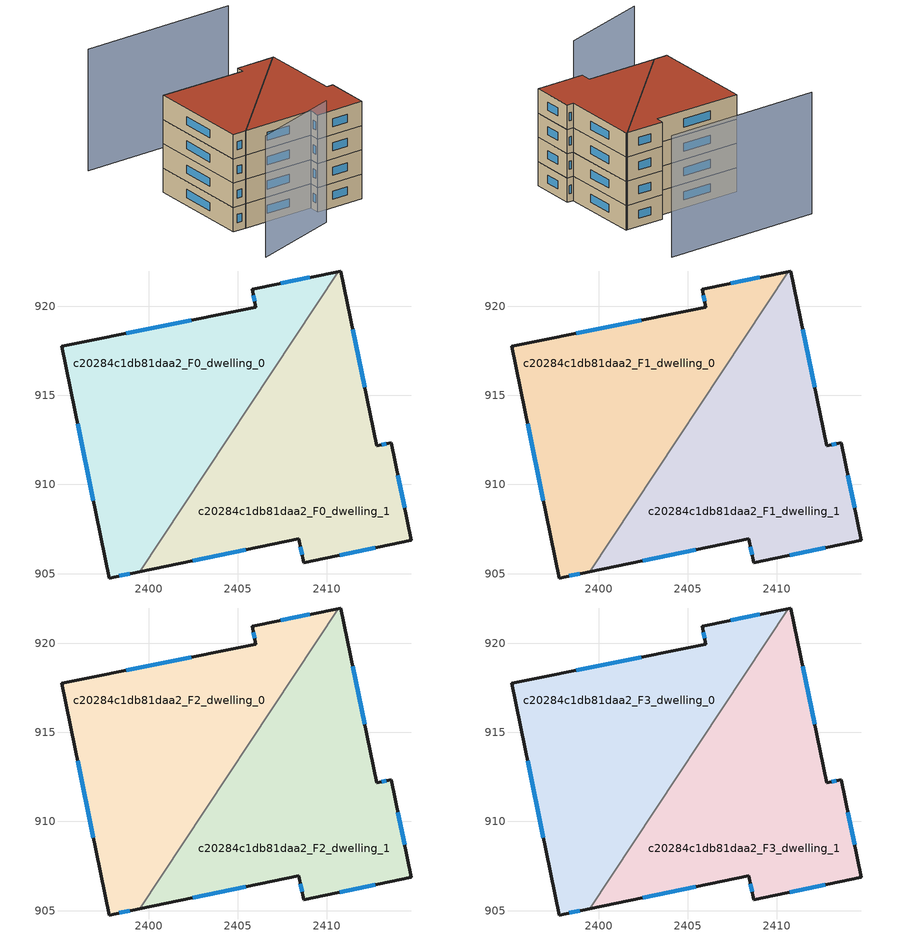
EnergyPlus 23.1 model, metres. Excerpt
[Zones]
c20284c1db81daa2_F0_dwelling_0
 floor ground (EU_floor_Construction): 2410.65,921.94 2399.51,905.11 2397.79,904.75 2395.13,917.74 2406.02,919.93 2405.81,920.94 z0
 wall outside (EU_wall_Construction): 2410.65,921.94 2405.81,920.94 2406.02,919.93 2395.13,917.74 2397.79,904.75 2399.51,905.11 z0:3
 wall to c20284c1db81daa2_F0_dwelling_1 (EU_wall_Construction): 2399.51,905.11 2410.65,921.94 z0:3
 window (EU_Window_Construction): 2396.02,913.41 2396.9,909.08 / 2402.39,919.2 2398.76,918.47 / 2405.88,920.61 2405.95,920.27 / 2409.04,921.61 2407.42,921.28 / 2398.36,904.87 2398.94,904.99 z1:2
c20284c1db81daa2_F0_dwelling_1
 floor ground (EU_floor_Construction): 2410.79,921.97 2412.8,912.17 2413.6,912.33 2414.73,906.88 2408.7,905.62 2408.42,906.95 2399.51,905.11 2410.65,921.94 z0
 wall outside (EU_wall_Construction): 2399.51,905.11 2408.42,906.95 2408.7,905.62 2414.73,906.88 2413.6,912.33 2412.8,912.17 2410.79,921.97 2410.65,921.94 z0:3
 window (EU_Window_Construction): 2410.71,906.04 2412.72,906.46 / 2408.51,906.51 2408.61,906.07 / 2402.48,905.72 2405.45,906.34 / 2412.13,915.44 2411.46,918.71 / 2413.33,912.28 2413.07,912.23 / 2414.35,908.7 2413.98,910.52 z1:2
c20284c1db81daa2_F1_dwelling_0
 floor to c20284c1db81daa2_F0_dwelling_0 (EU_floor_Construction): 2410.65,921.94 2399.51,905.11 2397.79,904.75 2395.13,917.74 2406.02,919.93 2405.81,920.94 z3
 wall outside (EU_wall_Construction): 2410.65,921.94 2405.81,920.94 2406.02,919.93 2395.13,917.74 2397.79,904.75 2399.51,905.11 z3:6
 wall to c20284c1db81daa2_F1_dwelling_1 (EU_wall_Construction): 2399.51,905.11 2410.65,921.94 z3:6
 window (EU_Window_Construction): 2396.02,913.41 2396.9,909.08 / 2402.39,919.2 2398.76,918.47 / 2405.88,920.61 2405.95,920.27 / 2409.04,921.61 2407.42,921.28 / 2398.36,904.87 2398.94,904.99 z4:5
c20284c1db81daa2_F1_dwelling_1
 floor to c20284c1db81daa2_F0_dwelling_1 (EU_floor_Construction): 2410.79,921.97 2412.8,912.17 2413.6,912.33 2414.73,906.88 2408.7,905.62 2408.42,906.95 2399.51,905.11 2410.65,921.94 z3
 wall outside (EU_wall_Construction): 2399.51,905.11 2408.42,906.95 2408.7,905.62 2414.73,906.88 2413.6,912.33 2412.8,912.17 2410.79,921.97 2410.65,921.94 z3:6
 window (EU_Window_Construction): 2410.71,906.04 2412.72,906.46 / 2408.51,906.51 2408.61,906.07 / 2402.48,905.72 2405.45,906.34 / 2412.13,915.44 2411.46,918.71 / 2413.33,912.28 2413.07,912.23 / 2414.35,908.7 2413.98,910.52 z4:5
c20284c1db81daa2_F2_dwelling_0
 floor to c20284c1db81daa2_F1_dwelling_0 (EU_floor_Construction): 2410.65,921.94 2399.51,905.11 2397.79,904.75 2395.13,917.74 2406.02,919.93 2405.81,920.94 z6
 wall outside (EU_wall_Construction): 2410.65,921.94 2405.81,920.94 2406.02,919.93 2395.13,917.74 2397.79,904.75 2399.51,905.11 z6:9
 wall to c20284c1db81daa2_F2_dwelling_1 (EU_wall_Construction): 2399.51,905.11 2410.65,921.94 z6:9
 window (EU_Window_Construction): 2396.02,913.41 2396.9,909.08 / 2402.39,919.2 2398.76,918.47 / 2405.88,920.61 2405.95,920.27 / 2409.04,921.61 2407.42,921.28 / 2398.36,904.87 2398.94,904.99 z7:8
c20284c1db81daa2_F2_dwelling_1
 floor to c20284c1db81daa2_F1_dwelling_1 (EU_floor_Construction): 2410.79,921.97 2412.8,912.17 2413.6,912.33 2414.73,906.88 2408.7,905.62 2408.42,906.95 2399.51,905.11 2410.65,921.94 z6
 wall outside (EU_wall_Construction): 2399.51,905.11 2408.42,906.95 2408.7,905.62 2414.73,906.88 2413.6,912.33 2412.8,912.17 2410.79,921.97 2410.65,921.94 z6:9
 window (EU_Window_Construction): 2410.71,906.04 2412.72,906.46 / 2408.51,906.51 2408.61,906.07 / 2402.48,905.72 2405.45,906.34 / 2412.13,915.44 2411.46,918.71 / 2413.33,912.28 2413.07,912.23 / 2414.35,908.7 2413.98,910.52 z7:8
c20284c1db81daa2_F3_dwelling_0
 floor to c20284c1db81daa2_F2_dwelling_0 (EU_floor_Construction): 2410.65,921.94 2399.51,905.11 2397.79,904.75 2395.13,917.74 2406.02,919.93 2405.81,920.94 z9
 wall outside (EU_wall_Construction): 2410.65,921.94 2405.81,920.94 2406.02,919.93 2395.13,917.74 2397.79,904.75 2399.51,905.11 z9:12
 wall to c20284c1db81daa2_F3_dwelling_1 (EU_wall_Construction): 2399.51,905.11 2410.65,921.94 z9:12
 window (EU_Window_Construction): 2396.02,913.41 2396.9,909.08 / 2402.39,919.2 2398.76,918.47 / 2405.88,920.61 2405.95,920.27 / 2409.04,921.61 2407.42,921.28 / 2398.36,904.87 2398.94,904.99 z10:11
 roof outside (EU_roof_Construction): 2399.51,905.11 2410.65,921.94 2405.81,920.94 2406.02,919.93 2395.13,917.74 2397.79,904.75 z12
c20284c1db81daa2_F3_dwelling_1
 floor to c20284c1db81daa2_F2_dwelling_1 (EU_floor_Construction): 2410.79,921.97 2412.8,912.17 2413.6,912.33 2414.73,906.88 2408.7,905.62 2408.42,906.95 2399.51,905.11 2410.65,921.94 z9
 wall outside (EU_wall_Construction): 2399.51,905.11 2408.42,906.95 2408.7,905.62 2414.73,906.88 2413.6,912.33 2412.8,912.17 2410.79,921.97 2410.65,921.94 z9:12
 window (EU_Window_Construction): 2410.71,906.04 2412.72,906.46 / 2408.51,906.51 2408.61,906.07 / 2402.48,905.72 2405.45,906.34 / 2412.13,915.44 2411.46,918.71 / 2413.33,912.28 2413.07,912.23 / 2414.35,908.7 2413.98,910.52 z10:11
 roof outside (EU_roof_Construction): 2414.73,906.88 2413.6,912.33 2412.8,912.17 2410.79,921.97 2410.65,921.94 2399.51,905.11 2408.42,906.95 2408.7,905.62 z12
shading: 2398.26,897.04 2408.4,902.8 / 2409.15,930.71 2389.93,926.65 z0:15
[Building]
EU S2 Campaign: North Axis=0; Terrain=City; Solar Distribution=FullExterior
[Site:Location]
Bologna: Latitude=44.5; Longitude=11.25; Time Zone=1; Elevation=37
[SizingPeriod:WeatherFileDays]
AnnualSizingPeriod: Begin Month=1; Begin Day of Month=1; End Month=12; End Day of Month=31; Day of Week for Start Day=Monday; Use Weather File Daylight Saving Period=No; Use Weather File Rain and Snow Indicators=No
[MATERIAL]
EU_InternalMass_Material: Roughness=MediumRough; Thickness=0.1; Conductivity=1; Density=1800; Specific Heat=900; Thermal Absorptance=0.9; Solar Absorptance=0.7; Visible Absorptance=0.7
[MATERIAL:NOMASS] Roughness=MediumRough; Thermal Absorptance=0.9; Solar Absorptance=0.7; Visible Absorptance=0.7
Name | Thermal Resistance
EU_wall_NoMass | 0.937881
EU_roof_NoMass | 0.548572
EU_floor_NoMass | 0.71348
[WINDOWMATERIAL:SIMPLEGLAZINGSYSTEM]
EU_Window_SimpleGlazing: UFactor=4.25633; Solar Heat Gain Coefficient=0.85; Visible Transmittance=0.85
[CONSTRUCTION]
EU_wall_Construction: EU_wall_NoMass
EU_roof_Construction: EU_roof_NoMass
EU_floor_Construction: EU_floor_NoMass
EU_Window_Construction: EU_Window_SimpleGlazing
EU_InternalMass_Construction: EU_InternalMass_Material
[ZONE] Type=1; Multiplier=1; Ceiling Height=autocalculate; Floor Area=autocalculate; Part of Total Floor Area=Yes
Name | Volume
c20284c1db81daa2_F0_dwelling_0 | 346.601
c20284c1db81daa2_F1_dwelling_0; c20284c1db81daa2_F2_dwelling_0; c20284c1db81daa2_F3_dwelling_0 | 346.602
c20284c1db81daa2_F0_dwelling_1 | 346.605
c20284c1db81daa2_F1_dwelling_1; c20284c1db81daa2_F2_dwelling_1; c20284c1db81daa2_F3_dwelling_1 | 346.608
[INTERNALMASS] Construction=EU_InternalMass_Construction
Name | Zone or ZoneList | Surface Area
c20284c1db81daa2_F0_dwelling_0_EU_InternalMass | c20284c1db81daa2_F0_dwelling_0 | 115.534
c20284c1db81daa2_F0_dwelling_1_EU_InternalMass | c20284c1db81daa2_F0_dwelling_1 | 115.535
c20284c1db81daa2_F1_dwelling_0_EU_InternalMass | c20284c1db81daa2_F1_dwelling_0 | 115.534
c20284c1db81daa2_F1_dwelling_1_EU_InternalMass | c20284c1db81daa2_F1_dwelling_1 | 115.535
c20284c1db81daa2_F2_dwelling_0_EU_InternalMass | c20284c1db81daa2_F2_dwelling_0 | 115.534
c20284c1db81daa2_F2_dwelling_1_EU_InternalMass | c20284c1db81daa2_F2_dwelling_1 | 115.535
c20284c1db81daa2_F3_dwelling_0_EU_InternalMass | c20284c1db81daa2_F3_dwelling_0 | 115.534
c20284c1db81daa2_F3_dwelling_1_EU_InternalMass | c20284c1db81daa2_F3_dwelling_1 | 115.535
[OTHEREQUIPMENT] Fuel Type=Electricity; Design Level Calculation Method=Watts/Area; Power per Zone Floor Area=1; Fraction Latent=0; Fraction Radiant=0; Fraction Lost=0; Carbon Dioxide Generation Rate=0; EndUse Subcategory=EU_Step8_InternalGains
Name | Zone or ZoneList or Space or SpaceList | Schedule
EU_Step8_InternalGain_c20284c1db81daa2_F0_dwelling_0_f000 | c20284c1db81daa2_F0_dwelling_0 | EU_Step8_GainSchedule_c20284c1db81daa2_F0_dwelling_0_f000
EU_Step8_InternalGain_c20284c1db81daa2_F0_dwelling_1_f000 | c20284c1db81daa2_F0_dwelling_1 | EU_Step8_GainSchedule_c20284c1db81daa2_F0_dwelling_1_f000
EU_Step8_InternalGain_c20284c1db81daa2_F1_dwelling_0_f000 | c20284c1db81daa2_F1_dwelling_0 | EU_Step8_GainSchedule_c20284c1db81daa2_F1_dwelling_0_f000
EU_Step8_InternalGain_c20284c1db81daa2_F1_dwelling_1_f000 | c20284c1db81daa2_F1_dwelling_1 | EU_Step8_GainSchedule_c20284c1db81daa2_F1_dwelling_1_f000
EU_Step8_InternalGain_c20284c1db81daa2_F2_dwelling_0_f000 | c20284c1db81daa2_F2_dwelling_0 | EU_Step8_GainSchedule_c20284c1db81daa2_F2_dwelling_0_f000
EU_Step8_InternalGain_c20284c1db81daa2_F2_dwelling_1_f000 | c20284c1db81daa2_F2_dwelling_1 | EU_Step8_GainSchedule_c20284c1db81daa2_F2_dwelling_1_f000
EU_Step8_InternalGain_c20284c1db81daa2_F3_dwelling_0_f000 | c20284c1db81daa2_F3_dwelling_0 | EU_Step8_GainSchedule_c20284c1db81daa2_F3_dwelling_0_f000
EU_Step8_InternalGain_c20284c1db81daa2_F3_dwelling_1_f000 | c20284c1db81daa2_F3_dwelling_1 | EU_Step8_GainSchedule_c20284c1db81daa2_F3_dwelling_1_f000
[ZONEVENTILATION:DESIGNFLOWRATE] Schedule=EU_AlwaysOn; Design Flow Rate Calculation Method=AirChanges/Hour; Air Changes per Hour=0.687892; Ventilation Type=Natural; Fan Pressure Rise=0; Fan Total Efficiency=1; Constant Term Coefficient=1; Temperature Term Coefficient=0; Velocity Term Coefficient=0; Velocity Squared Term Coefficient=0; Minimum Indoor Temperature=-100; Maximum Indoor Temperature=100; Delta Temperature=-100; Minimum Outdoor Temperature=-100; Maximum Outdoor Temperature=100; Maximum Wind Speed=40
Name | Zone or ZoneList or Space or SpaceList
EU_ConstantAir_c20284c1db81daa2_F0_dwelling_0 | c20284c1db81daa2_F0_dwelling_0
EU_ConstantAir_c20284c1db81daa2_F0_dwelling_1 | c20284c1db81daa2_F0_dwelling_1
EU_ConstantAir_c20284c1db81daa2_F1_dwelling_0 | c20284c1db81daa2_F1_dwelling_0
EU_ConstantAir_c20284c1db81daa2_F1_dwelling_1 | c20284c1db81daa2_F1_dwelling_1
EU_ConstantAir_c20284c1db81daa2_F2_dwelling_0 | c20284c1db81daa2_F2_dwelling_0
EU_ConstantAir_c20284c1db81daa2_F2_dwelling_1 | c20284c1db81daa2_F2_dwelling_1
EU_ConstantAir_c20284c1db81daa2_F3_dwelling_0 | c20284c1db81daa2_F3_dwelling_0
EU_ConstantAir_c20284c1db81daa2_F3_dwelling_1 | c20284c1db81daa2_F3_dwelling_1
[HVACTEMPLATE:THERMOSTAT] Constant Heating Setpoint=20; Constant Cooling Setpoint=50
EU_HeatOnly_c20284c1db81daa2_F0_dwelling_0; EU_HeatOnly_c20284c1db81daa2_F0_dwelling_1; EU_HeatOnly_c20284c1db81daa2_F1_dwelling_0; EU_HeatOnly_c20284c1db81daa2_F1_dwelling_1; EU_HeatOnly_c20284c1db81daa2_F2_dwelling_0; EU_HeatOnly_c20284c1db81daa2_F2_dwelling_1; EU_HeatOnly_c20284c1db81daa2_F3_dwelling_0; EU_HeatOnly_c20284c1db81daa2_F3_dwelling_1
[HVACTEMPLATE:ZONE:IDEALLOADSAIRSYSTEM] System Availability Schedule=EU_AlwaysOn; Maximum Heating Supply Air Temperature=50; Minimum Cooling Supply Air Temperature=13; Maximum Heating Supply Air Humidity Ratio=0.0156; Minimum Cooling Supply Air Humidity Ratio=0.0077; Heating Limit=NoLimit; Cooling Limit=NoLimit; Heating Availability Schedule=EU_AlwaysOn; Cooling Availability Schedule=EU_CoolingOff; Dehumidification Control Type=ConstantSensibleHeatRatio; Cooling Sensible Heat Ratio=0.7; Dehumidification Setpoint=60; Humidification Control Type=None; Humidification Setpoint=30; Outdoor Air Method=None; Outdoor Air Flow Rate per Person=0.00944; Outdoor Air Flow Rate per Zone Floor Area=0; Outdoor Air Flow Rate per Zone=0; Demand Controlled Ventilation Type=None; Outdoor Air Economizer Type=NoEconomizer; Heat Recovery Type=None; Sensible Heat Recovery Effectiveness=0.7; Latent Heat Recovery Effectiveness=0.65
Name | Template Thermostat
c20284c1db81daa2_F0_dwelling_0 | EU_HeatOnly_c20284c1db81daa2_F0_dwelling_0
c20284c1db81daa2_F0_dwelling_1 | EU_HeatOnly_c20284c1db81daa2_F0_dwelling_1
c20284c1db81daa2_F1_dwelling_0 | EU_HeatOnly_c20284c1db81daa2_F1_dwelling_0
c20284c1db81daa2_F1_dwelling_1 | EU_HeatOnly_c20284c1db81daa2_F1_dwelling_1
c20284c1db81daa2_F2_dwelling_0 | EU_HeatOnly_c20284c1db81daa2_F2_dwelling_0
c20284c1db81daa2_F2_dwelling_1 | EU_HeatOnly_c20284c1db81daa2_F2_dwelling_1
c20284c1db81daa2_F3_dwelling_0 | EU_HeatOnly_c20284c1db81daa2_F3_dwelling_0
c20284c1db81daa2_F3_dwelling_1 | EU_HeatOnly_c20284c1db81daa2_F3_dwelling_1
[SIZING:ZONE] Zone Cooling Design Supply Air Temperature Input Method=SupplyAirTemperature; Zone Cooling Design Supply Air Temperature=13; Zone Heating Design Supply Air Temperature Input Method=SupplyAirTemperature; Zone Heating Design Supply Air Temperature=50; Zone Cooling Design Supply Air Humidity Ratio=0.008; Zone Heating Design Supply Air Humidity Ratio=0.008; Cooling Design Air Flow Method=DesignDay; Cooling Design Air Flow Rate=0; Cooling Minimum Air Flow per Zone Floor Area=0.000762; Cooling Minimum Air Flow=0; Cooling Minimum Air Flow Fraction=0.2; Heating Design Air Flow Method=DesignDay; Heating Design Air Flow Rate=0; Heating Maximum Air Flow per Zone Floor Area=0.002032; Heating Maximum Air Flow=0.141576; Heating Maximum Air Flow Fraction=0.3; Account for Dedicated Outdoor Air System=No; Dedicated Outdoor Air System Control Strategy=NeutralSupplyAir; Dedicated Outdoor Air Low Setpoint Temperature for Design=autosize; Dedicated Outdoor Air High Setpoint Temperature for Design=autosize; Zone Load Sizing Method=Sensible Load Only No Latent Load; Zone Latent Cooling Design Supply Air Humidity Ratio Input Method=HumidityRatioDifference; Zone Cooling Design Supply Air Humidity Ratio Difference=0.005; Zone Latent Heating Design Supply Air Humidity Ratio Input Method=HumidityRatioDifference; Zone Humidification Design Supply Air Humidity Ratio Difference=0.005
c20284c1db81daa2_F0_dwelling_0; c20284c1db81daa2_F0_dwelling_1; c20284c1db81daa2_F1_dwelling_0; c20284c1db81daa2_F1_dwelling_1; c20284c1db81daa2_F2_dwelling_0; c20284c1db81daa2_F2_dwelling_1; c20284c1db81daa2_F3_dwelling_0; c20284c1db81daa2_F3_dwelling_1
[SCHEDULE:CONSTANT]
Name | Hourly Value
EU_AlwaysOn | 1
EU_CoolingOff | 0
[SCHEDULE:FILE] Column Number=1; Rows to Skip at Top=0; Number of Hours of Data=8760; Column Separator=Comma; Interpolate to Timestep=No; Minutes per Item=60; Adjust Schedule for Daylight Savings=Yes
Name | File
EU_Step8_GainSchedule_c20284c1db81daa2_F0_dwelling_0_f000 | ../../schedules/c20284c1db81daa2/c20284c1db81daa2_F0_dwelling_0_f000_gain.csv
EU_Step8_GainSchedule_c20284c1db81daa2_F0_dwelling_1_f000 | ../../schedules/c20284c1db81daa2/c20284c1db81daa2_F0_dwelling_1_f000_gain.csv
EU_Step8_GainSchedule_c20284c1db81daa2_F1_dwelling_0_f000 | ../../schedules/c20284c1db81daa2/c20284c1db81daa2_F1_dwelling_0_f000_gain.csv
EU_Step8_GainSchedule_c20284c1db81daa2_F1_dwelling_1_f000 | ../../schedules/c20284c1db81daa2/c20284c1db81daa2_F1_dwelling_1_f000_gain.csv
EU_Step8_GainSchedule_c20284c1db81daa2_F2_dwelling_0_f000 | ../../schedules/c20284c1db81daa2/c20284c1db81daa2_F2_dwelling_0_f000_gain.csv
EU_Step8_GainSchedule_c20284c1db81daa2_F2_dwelling_1_f000 | ../../schedules/c20284c1db81daa2/c20284c1db81daa2_F2_dwelling_1_f000_gain.csv
EU_Step8_GainSchedule_c20284c1db81daa2_F3_dwelling_0_f000 | ../../schedules/c20284c1db81daa2/c20284c1db81daa2_F3_dwelling_0_f000_gain.csv
EU_Step8_GainSchedule_c20284c1db81daa2_F3_dwelling_1_f000 | ../../schedules/c20284c1db81daa2/c20284c1db81daa2_F3_dwelling_1_f000_gain.csv
